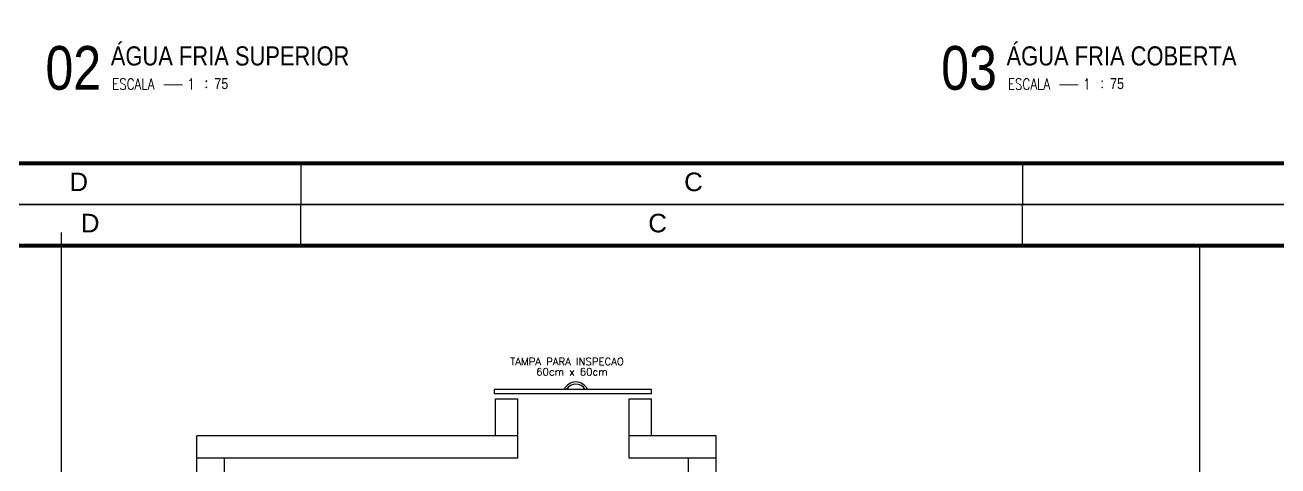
# Model space of a CAD drawing. Header units: millimetres. Extents: x 5512 to 5596, y 903 to 1082.
# Drawn here: x 5535.76 to 5566.15, y 956.38 to 967.08 of the extents above; entities that cross this region are included whole.
import ezdxf
from ezdxf.enums import TextEntityAlignment as Align

# ---------------------------------------------------------------- set-up
doc = ezdxf.new("R2010")
doc.units = ezdxf.units.MM
for name, color, linetype in [('0-COTAS', 8, 'Continuous'), ('A-PEN-R', 1, 'Continuous'), ('E-TXT-G', 3, 'Continuous'), ('E-TXT-Y', 2, 'Continuous'), ("PRANCHA - PROJETU'S", 7, 'Continuous'), ('TXT_0', 7, 'Continuous'), ('TXT_1', 2, 'Continuous'), ('TXT_2', 6, 'Continuous')]:
    doc.layers.add(name, color=color, linetype=linetype)
doc.layers.add('E-TXT-W', color=7, linetype='Continuous', lineweight=20)
doc.styles.add('ADITIVOCAD', font='ROMANS.shx')
doc.styles.add('ARIAL', font='arial.ttf', dxfattribs={"height": 2})
doc.styles.add('F2', font='ARIALN.TTF')
doc.styles.add('REG140', font='romans.shx', dxfattribs={"width": 0.8, "height": 0.35})
doc.styles.add('REG80', font='romans.shx', dxfattribs={"width": 0.8, "height": 0.1})
doc.styles.add('SANSSERIF2', font='sanssb__.ttf', dxfattribs={"width": 0.8})

# ---------------------------------------------------------------- blocks, each defined once
blk = doc.blocks.new('ADFSGASDFG')
at = {"layer": "PRANCHA - PROJETU'S", "color": 1}
for p, q in [((360.678, 107.346), (276.578, 107.346)), ((307.178, 106.346), (307.178, 107.346)), ((307.178, 48.946), (307.178, 47.946)), ((307.178, 48.946), (307.178, 47.946)), ((276.578, 47.946), (360.678, 47.946))]:
    blk.add_line(p, q, dxfattribs=at)
at = {"layer": "PRANCHA - PROJETU'S", "color": 4, "const_width": 0.1}
blk.add_lwpolyline([(279.078, 106.346), (359.678, 106.346), (359.678, 48.946), (279.078, 48.946)], close=True, dxfattribs=at)
at = {"layer": "PRANCHA - PROJETU'S", "color": 50, "linetype": 'Continuous', "style": 'ARIAL'}
for s, p in [('D', (302.065, 106.896)), ('C', (315.828, 106.896)), ('D', (301.788, 48.496)), ('C', (316.698, 48.496)), ('C', (316.698, 48.496))]:
    blk.add_text(s, height=0.45, dxfattribs=at).set_placement(p, align=Align.MIDDLE)
blk = doc.blocks.new('IND_DES')
at = {"layer": 'E-TXT-W'}
blk.add_line((0.027, -0.243), (0.198, -0.243), dxfattribs=at)
at = {"layer": 'E-TXT-G', "style": 'REG80', "width": 0.8}
for s, p in [('ESCALA', (-0.446, -0.286)), ('1', (0.243, -0.286)), (':', (0.399, -0.271))]:
    blk.add_text(s, height=0.1, dxfattribs=at).set_placement(p)
blk.add_attdef('ESCALA', (0.49, -0.281), '', height=0.1, dxfattribs=at)
at = {"layer": 'E-TXT-W', "style": 'SANSSERIF2', "width": 0.6}
blk.add_attdef('00', text='', height=0.4, dxfattribs=at).set_placement((-0.708, -0.288), align=Align.CENTER)
at = {"layer": 'E-TXT-Y', "style": 'REG140', "width": 0.8}
for tag, p in [('PROJETO', (-0.456, 0.183)), ('DESENHO', (-0.458, -0.066))]:
    blk.add_attdef(tag, p, '', height=0.175, dxfattribs=at)

msp = doc.modelspace()

# ---------------------------------------------------------------- linework, layer by layer
at = {"layer": 'A-PEN-R'}
for p, q in [((5536.64, 962.047), (5536.64, 913.4)), ((5564.248, 961.722), (5564.248, 937.53))]:
    msp.add_line(p, q, dxfattribs=at)
at = {"layer": "PRANCHA - PROJETU'S", "color": 1}
for p in [(5559.953, 963.722), (5559.953, 961.722)]:
    msp.add_line(p, (5559.953, 962.722), dxfattribs=at)
at = {"layer": 'TXT_1'}
for p, q in [((5550.955, 958.235), (5547.148, 958.235)), ((5547.148, 958.127), (5547.148, 958.231)), ((5550.955, 958.127), (5550.955, 958.235)), ((5550.955, 958.127), (5547.148, 958.127))]:
    msp.add_line(p, q, dxfattribs=at)
for radius, start, end in [(0.314, 24.4658, 155.5342), (0.26, 29.9961, 150.0039)]:
    msp.add_arc((5549.12, 958.104), radius, start, end, dxfattribs=at)
at = {"layer": 'TXT_2'}
for p, q in [((5547.17, 957.107), (5547.17, 958.007)), ((5547.17, 958.007), (5547.711, 958.007)), ((5547.711, 956.566), (5547.711, 958.007)), ((5550.412, 956.566), (5550.412, 958.007)), ((5550.412, 958.007), (5550.952, 958.007)), ((5550.952, 957.107), (5550.952, 958.007)), ((5547.711, 957.107), (5539.923, 957.107)), ((5539.923, 956.566), (5539.923, 957.107)), ((5547.711, 956.566), (5547.711, 957.107)), ((5550.412, 956.566), (5550.412, 957.107)), ((5552.527, 957.107), (5550.412, 957.107)), ((5552.527, 956.566), (5552.527, 957.107)), ((5547.711, 956.566), (5539.923, 956.566)), ((5539.923, 946.888), (5539.923, 956.566)), ((5540.598, 948.463), (5540.598, 956.566)), ((5552.527, 956.566), (5550.412, 956.566)), ((5551.852, 948.463), (5551.852, 956.566)), ((5552.527, 946.888), (5552.527, 956.566))]:
    msp.add_line(p, q, dxfattribs=at)

# ---------------------------------------------------------------- block references
at = {"layer": '0-COTAS'}
ref = msp.add_blockref('IND_DES', (5539.054, 966.269), dxfattribs=dict(at, xscale=2.650709013690842, yscale=2.650709013690842, zscale=2.650709013690842))
ref.add_attrib('00', '02', dxfattribs={"layer": 'E-TXT-W', "height": 1.0603, "style": 'F2'}).set_placement((5536.931, 965.506), align=Align.CENTER)
ref.add_attrib('DESENHO', 'ÁGUA FRIA SUPERIOR', (5537.84, 966.095), dxfattribs={"layer": 'E-TXT-Y', "color": 2, "height": 0.46387, "style": 'F2'})
ref.add_attrib('ESCALA', '75', (5540.352, 965.524), dxfattribs={"layer": 'E-TXT-G', "color": 7, "height": 0.2651, "style": 'F2'})
ref = msp.add_blockref('IND_DES', (5560.78, 966.269), dxfattribs=dict(at, xscale=2.650692049153155, yscale=2.650692049153155, zscale=2.650692049153155))
ref.add_attrib('00', '03', dxfattribs={"layer": 'E-TXT-W', "height": 1.0603, "style": 'F2'}).set_placement((5558.657, 965.506), align=Align.CENTER)
ref.add_attrib('DESENHO', 'ÁGUA FRIA COBERTA', (5559.566, 966.095), dxfattribs={"layer": 'E-TXT-Y', "color": 2, "height": 0.46387, "style": 'F2'})
ref.add_attrib('ESCALA', '75', (5562.078, 965.524), dxfattribs={"layer": 'E-TXT-G', "color": 7, "height": 0.2651, "style": 'F2'})
at = {"layer": "PRANCHA - PROJETU'S", "color": 1}
for p in [(5235.275, 914.776), (5235.275, 855.376)]:
    msp.add_blockref('ADFSGASDFG', p, dxfattribs=at)

# ---------------------------------------------------------------- texts
at = {"layer": 'TXT_0', "style": 'ADITIVOCAD'}
for s, p in [('TAMPA PARA INSPECAO ', (5547.528, 958.823)), ('60cm x 60cm', (5548.159, 958.574))]:
    msp.add_text(s, height=0.1797, dxfattribs=at).set_placement(p)

doc.saveas('drawing.dxf')
